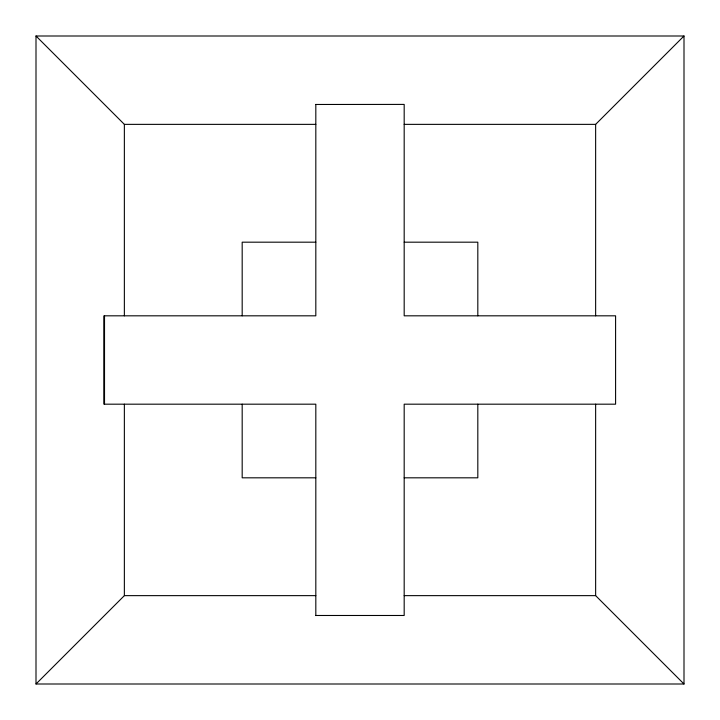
<?xml version="1.0" encoding="UTF-8"?>
<svg xmlns="http://www.w3.org/2000/svg" width="720" height="720" viewBox="0 0 720 720"><rect width="100%" height="100%" fill="white"/><g stroke="black" fill="none" stroke-linecap="round" stroke-linejoin="round"><path stroke-width="1.08" d="M36 684L36 36L684 36L684 684L36 684L124.362 595.638L124.362 404.181M404.181 124.362L595.638 124.362L684 36M315.819 104.472L404.181 104.409L404.181 315.819L615.591 315.819L615.591 404.181L404.181 404.181L404.181 615.483L315.819 615.483M36 36L124.362 124.362L315.819 124.362M315.819 242.181L242.181 242.181L242.181 315.819M404.181 242.181L477.819 242.181L477.819 315.819M315.819 477.819L242.181 477.819L242.181 404.181M404.181 477.819L477.819 477.819L477.819 404.181M124.362 595.638L315.819 595.638M404.181 595.638L595.638 595.638L684 684M595.638 124.362L595.638 315.819M595.638 404.181L595.638 595.638M315.819 104.409L315.819 315.819L103.95 315.819L103.95 404.181L315.819 404.181L315.819 615.591M124.362 124.362L124.362 315.819M104.517 315.819L104.517 404.181M104.409 315.819L104.409 404.181"/></g></svg>
